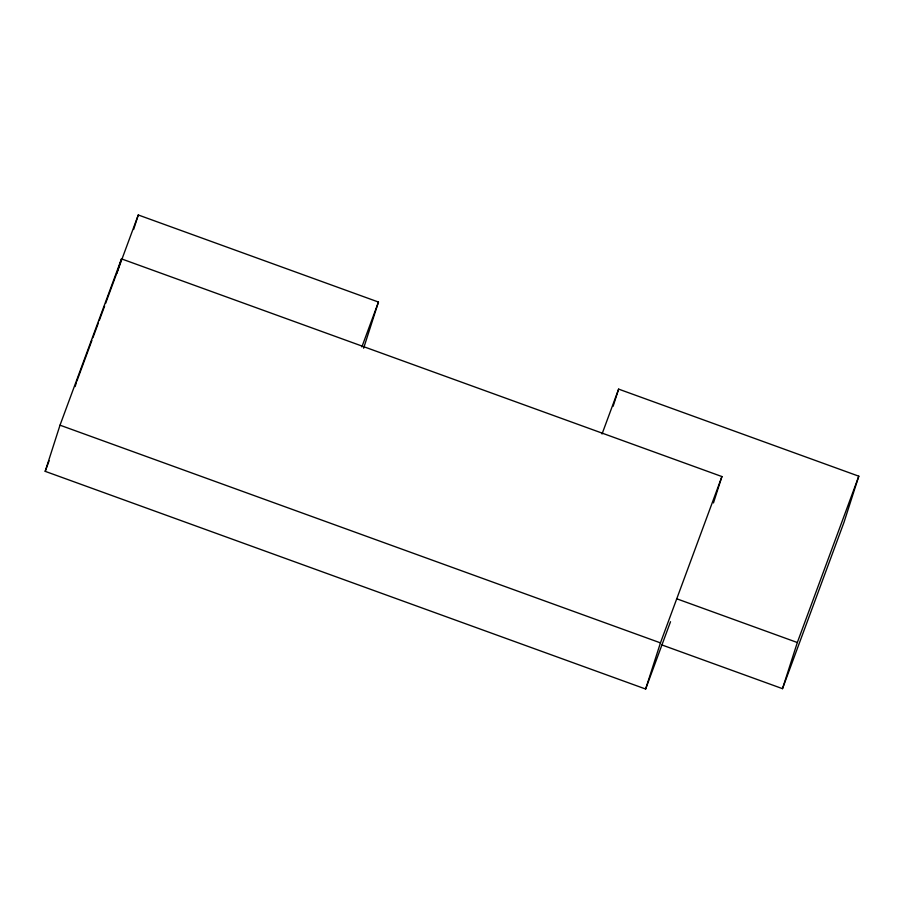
<?xml version="1.0" encoding="UTF-8"?>
<svg xmlns="http://www.w3.org/2000/svg" width="904" height="904" viewBox="0 0 904 904"><rect width="100%" height="100%" fill="white"/><g stroke="black" fill="none" stroke-linecap="round" stroke-linejoin="round"><path stroke-width="1.36" d="M670.519 621.715L645.637 689.029L45.2 471.346L60.014 425.185L121.498 258.872L721.923 476.555L713.459 502.929M75.111 386.562L76.388 382.607M116.842 273.381L121.498 258.872M133.622 229.48L138.278 214.971L378.46 302.049L363.634 348.198M613.127 406.258L618.63 389.115L858.8 476.193L843.986 522.354L782.502 688.667L661.751 644.891M645.637 689.029L660.451 642.88L721.923 476.555M782.502 688.667L797.328 642.518L858.8 476.193M76.806 381.285L91.925 340.367M92.909 337.723L98.276 323.214M99.248 320.57L104.615 306.049M105.587 303.405L138.278 214.971M45.2 471.346L49.099 460.78M361.871 346.921L378.46 302.049M602.041 433.999L618.63 389.115M676.576 598.731L797.328 642.518M60.014 425.185L660.451 642.88"/></g></svg>
